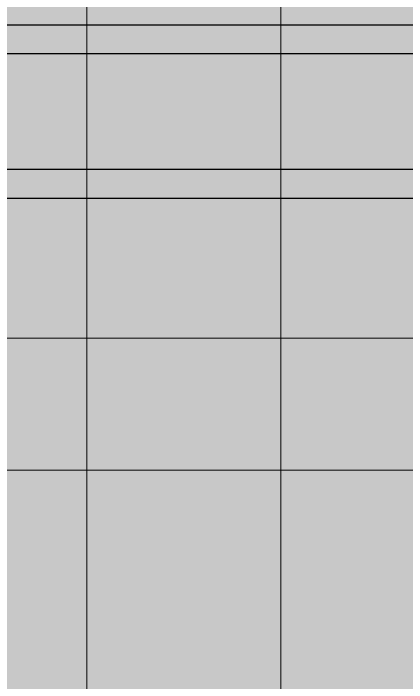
# Model space of a CAD drawing. Header units: millimetres. Extents: x 28 to 201, y 462 to 575.
# Drawn here: x 122.585 to 122.926, y 560.446 to 561.026 of the extents above; entities that cross this region are included whole.
import ezdxf

# ---------------------------------------------------------------- set-up
doc = ezdxf.new("R2010")
doc.units = ezdxf.units.MM
doc.layers.add('1- 3', color=3, linetype='Continuous')
doc.layers.add('8 hatch 2', color=104, linetype='Continuous')

# ---------------------------------------------------------------- blocks, each defined once
blk = doc.blocks.new('CTOBOM')
at = {"color": 0, "lineweight": 20}
for p, q in [((4.70331, -1.22767), (4.70331, -0.54999)), ((4.81772, -0.54999), (4.81772, -1.22767)), ((4.39351, -0.74449), (5.17152, -0.74449)), ((4.39351, -0.91259), (5.17152, -0.91259))]:
    blk.add_line(p, q, dxfattribs=at)
at = {"color": 0, "ltscale": 0.075}
for points in [[(4.43185, -0.48458), (4.43185, -1.2922)], [(4.58185, -1.2922), (4.58185, -0.48458)], [(4.45685, -0.50958), (4.45685, -1.2672)], [(4.55685, -1.2672), (4.55685, -0.50958)]]:
    blk.add_lwpolyline(points, dxfattribs=at)
blk = doc.blocks.new('*E60')
at = {"layer": '8 hatch 2', "ltscale": 2, "transparency": 33554483}
h = blk.add_hatch(color=6, dxfattribs=at)
h.dxf.hatch_style = 1
h.paths.add_polyline_path([(79.84048, 79.60505), (60.14999, 79.60505), (60.14999, 62.26086), (84.49943, 62.26086)])

msp = doc.modelspace()

# ---------------------------------------------------------------- block references
at = {"color": 1}
msp.add_blockref('*E60', (43.72087, 485.84233), dxfattribs=at)
at = {"layer": '1- 3', "rotation": 270}
msp.add_blockref('CTOBOM', (123.56135, 565.44738), dxfattribs=at)

doc.saveas('drawing.dxf')
